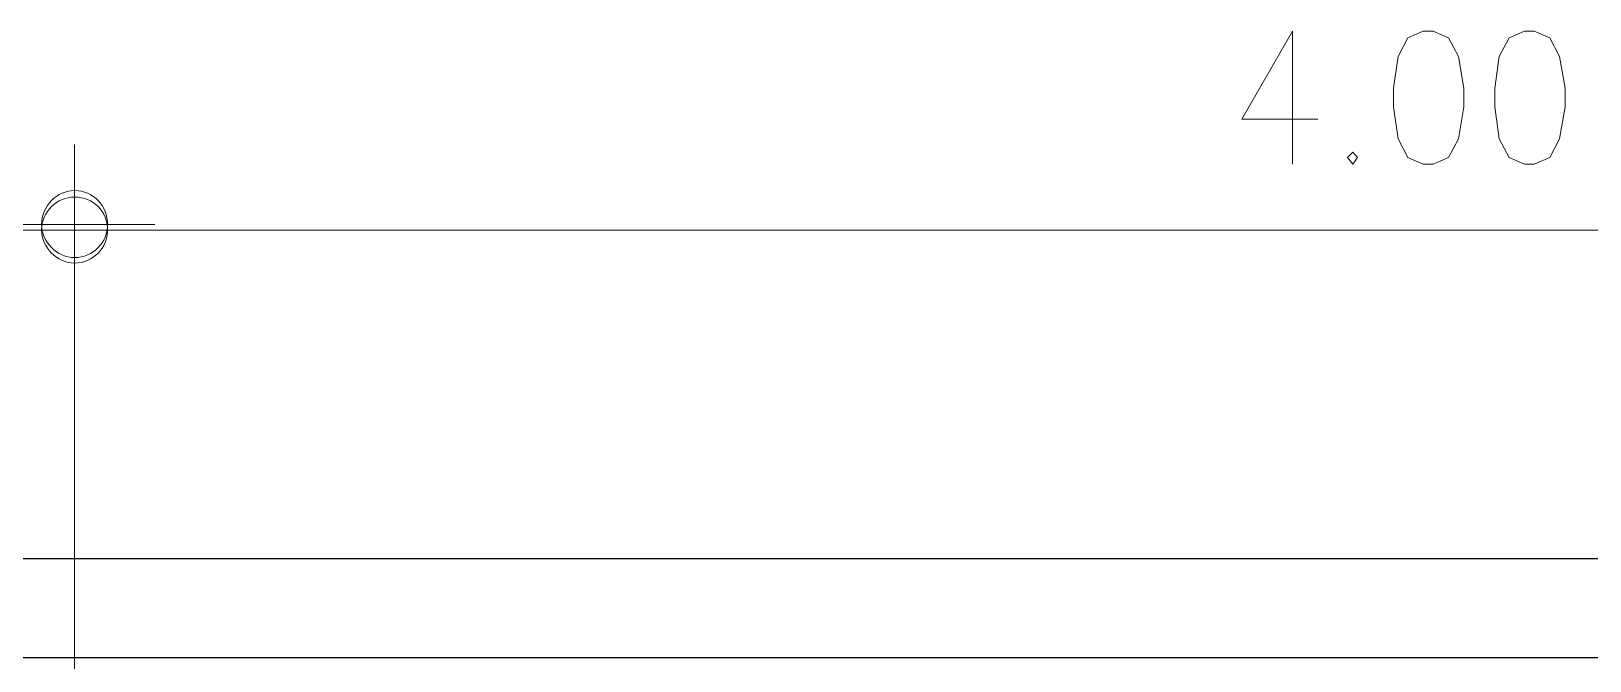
# Model space of a CAD drawing. Header units: millimetres. Extents: x 2928 to 3112, y 1220 to 1280.
# Drawn here: x 2949.934 to 2952.297, y 1267.319 to 1268.274 of the extents above; entities that cross this region are included whole.
import ezdxf

# ---------------------------------------------------------------- set-up
doc = ezdxf.new("R2010")
doc.units = ezdxf.units.MM

msp = doc.modelspace()

# ---------------------------------------------------------------- linework, layer by layer
at = {"color": 7, "linetype": 'Continuous', "lineweight": 20, "true_color": 0x000007}
for points in [[(2951.84647, 1268.07234), (2951.84647, 1268.27401), (2951.7698, 1268.14067), (2951.8848, 1268.14067)], [(2949.99977, 1268.10234), (2949.99977, 1267.86067), (2949.99977, 1267.86067)], [(2949.99977, 1267.85067), (2949.99977, 1268.094), (2949.99977, 1268.094)], [(2949.87811, 1267.98067), (2950.12144, 1267.98067), (2950.12144, 1267.98067)], [(2950.12144, 1267.97234), (2949.87811, 1267.97234), (2949.87811, 1267.97234)]]:
    msp.add_lwpolyline(points, dxfattribs=at)
for points in [[(2952.0448, 1268.27401), (2952.02147, 1268.26401), (2952.00647, 1268.23567), (2951.9998, 1268.18734), (2951.9998, 1268.15901), (2952.00647, 1268.11067), (2952.02147, 1268.08234), (2952.0448, 1268.07234), (2952.0598, 1268.07234), (2952.08314, 1268.08234), (2952.09814, 1268.11067), (2952.10647, 1268.15901), (2952.10647, 1268.18734), (2952.09814, 1268.23567), (2952.08314, 1268.26401), (2952.0598, 1268.27401)], [(2952.19814, 1268.27401), (2952.17481, 1268.26401), (2952.15981, 1268.23567), (2952.15314, 1268.18734), (2952.15314, 1268.15901), (2952.15981, 1268.11067), (2952.17481, 1268.08234), (2952.19814, 1268.07234), (2952.21314, 1268.07234), (2952.23647, 1268.08234), (2952.25147, 1268.11067), (2952.25981, 1268.15901), (2952.25981, 1268.18734), (2952.25147, 1268.23567), (2952.23647, 1268.26401), (2952.21314, 1268.27401)], [(2951.93814, 1268.09067), (2951.9298, 1268.08234), (2951.93814, 1268.07234), (2951.9448, 1268.08234)]]:
    msp.add_lwpolyline(points, close=True, dxfattribs=at)
at = {"color": 253, "linetype": 'Continuous', "lineweight": 5, "true_color": 0x9a9a9a}
for points in [[(2949.99977, 1265.58897), (2949.99977, 1267.99067), (2949.99977, 1267.99067)], [(2949.99977, 1265.58897), (2949.99977, 1267.98234), (2949.99977, 1267.98234)], [(2953.92816, 1267.97234), (2950.09978, 1267.97234), (2950.09978, 1267.97234)]]:
    msp.add_lwpolyline(points, dxfattribs=at)
at = {"color": 7, "linetype": 'Continuous', "lineweight": -2, "true_color": 0x000007}
for points in [[(2937.08126, 1265.3073), (2937.07792, 1267.474), (2938.98795, 1267.474), (2985.45528, 1267.474), (2985.45528, 1236.87356), (2938.98795, 1236.87356), (2937.08126, 1236.87356), (2937.08126, 1238.60692)], [(2937.23126, 1265.3073), (2937.23126, 1267.32399), (2938.98795, 1267.32399), (2985.30528, 1267.32399), (2985.30528, 1237.02356), (2938.98795, 1237.02356), (2937.22793, 1237.02356), (2937.22793, 1238.60692)]]:
    msp.add_lwpolyline(points, close=True, dxfattribs=at)
at = {"color": 252, "linetype": 'Continuous', "lineweight": 13, "true_color": 0x989898}
msp.add_lwpolyline([(2978.19518, 1267.32399), (2978.19518, 1267.474), (2940.68131, 1267.474), (2940.68131, 1267.32399)], close=True, dxfattribs=at)
at = {"color": 7, "linetype": 'Continuous', "lineweight": 20, "true_color": 0x000007}
for points in [[(2950.04978, 1267.98067), (2950.04978, 1268.009), (2950.02811, 1268.03234), (2949.99977, 1268.03234), (2949.99977, 1268.03234), (2949.97311, 1268.03234), (2949.94977, 1268.009), (2949.94977, 1267.98067), (2949.94977, 1267.98067), (2949.94977, 1267.954), (2949.97311, 1267.93067), (2949.99977, 1267.93067), (2949.99977, 1267.93067), (2950.02811, 1267.93067), (2950.04978, 1267.954), (2950.04978, 1267.98067)], [(2949.94977, 1267.97234), (2949.94977, 1267.94567), (2949.97311, 1267.92234), (2949.99977, 1267.92234), (2949.99977, 1267.92234), (2950.02811, 1267.92234), (2950.04978, 1267.94567), (2950.04978, 1267.97234), (2950.04978, 1267.97234), (2950.04978, 1268.00067), (2950.02811, 1268.02234), (2949.99977, 1268.02234), (2949.99977, 1268.02234), (2949.97311, 1268.02234), (2949.94977, 1268.00067), (2949.94977, 1267.97234)]]:
    msp.add_open_spline(points, degree=3, knots=[0, 0, 0, 0, 0.0625, 0.0625, 0.0625, 0.0625, 0.125, 0.125, 0.125, 0.125, 0.1875, 0.1875, 0.1875, 0.1875, 1, 1, 1, 1], dxfattribs=at)

doc.saveas('drawing.dxf')
